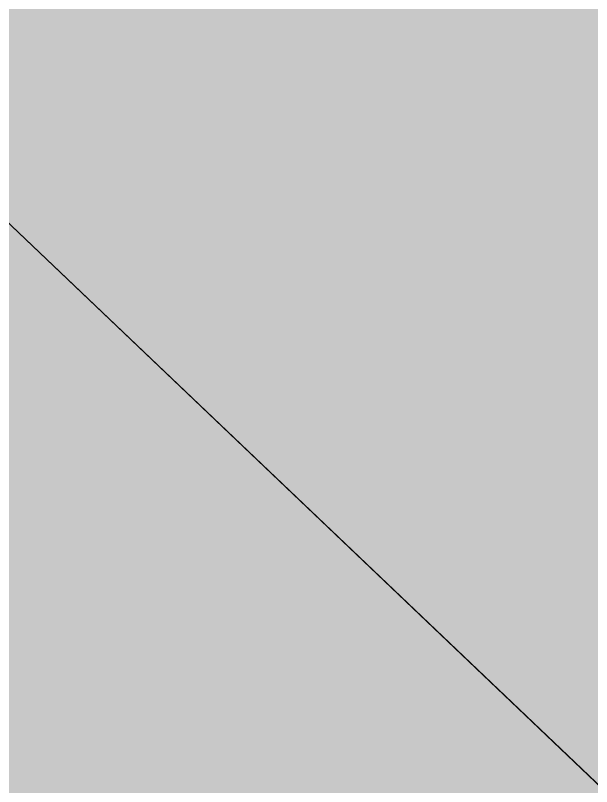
# Model space of a CAD drawing. Extents: x 383425 to 391668, y 6055101 to 6059545.
# Drawn here: x 388408.314 to 388410.922, y 6057591.864 to 6057595.356 of the extents above; entities that cross this region are included whole.
import ezdxf
from ezdxf.enums import TextEntityAlignment as Align

# ---------------------------------------------------------------- set-up
doc = ezdxf.new("R2010")
doc.units = 0
doc.header["$LTSCALE"] = 5
doc.linetypes.add('foc-ACCESSROAD', pattern=[3.75, 2.5, -1.25])
for name, color, linetype in [('AS-UNDERLAY-H', 141, 'Continuous'), ('CG-NOTES', 7, 'Continuous'), ('F-AR', 190, 'foc-ACCESSROAD'), ('F-RW', 190, 'Continuous')]:
    doc.layers.add(name, color=color, linetype=linetype)
doc.styles.add('80L', font='ARIALN.TTF', dxfattribs={"height": 10})

# ---------------------------------------------------------------- blocks, each defined once
blk = doc.blocks.new('*U113')
at = {"layer": 'AS-UNDERLAY-H'}
h = blk.add_hatch(color=256, dxfattribs=at)
h.dxf.hatch_style = 1
edge = h.paths.add_edge_path()
edge.add_arc((0, 0), 11, 0, 360)
at = {"layer": 'CG-NOTES', "color": 182}
blk.add_circle((0, 0), 11, dxfattribs=at)
at = {"color": 182, "style": '80L'}
blk.add_attdef('#', text='', height=10, dxfattribs=at).set_placement((0, 0), align=Align.MIDDLE_CENTER)

msp = doc.modelspace()

# ---------------------------------------------------------------- linework, layer by layer
at = {"layer": 'F-AR', "flags": 128}
msp.add_lwpolyline([(384209.8944, 6059527.3638), (384231.4591, 6059425.6176), (384260.4961, 6059288.6191), (384272.4094, 6059245.8356), (384281.002, 6059223.3533), (384293.5032, 6059199.2909), (384306.6333, 6059179.2462), (384328.2959, 6059153.8997), (384351.1086, 6059134.0266), (384364.2554, 6059122.5745), (384393.1511, 6059103.5605), (384426.4673, 6059087.0919), (384458.3292, 6059076.1286), (384459.3645, 6059075.9141), (384474.0478, 6059072.8705), (384505.9368, 6059066.2593), (385008.1362, 6059010.0136), (385067.2116, 6058999.8262), (385138.7352, 6058982.3445), (385149.3505, 6058979.2339), (385179.3017, 6058970.4573), (385288.2908, 6058938.5206), (385462.0705, 6058886.1315), (385482.6371, 6058879.9345), (385563.1718, 6058855.6908), (385589.6735, 6058847.7125), (385599.2647, 6058844.8256), (385713.7383, 6058810.5859), (385717.952, 6058809.3254), (385724.126, 6058807.4788), (385733.7566, 6058804.5985), (385737.8748, 6058803.3663), (385753.5044, 6058798.8765), (385902.8728, 6058755.97), (385917.8313, 6058751.6732), (385924.5914, 6058749.7308), (385946.4841, 6058745.7709), (385965.6781, 6058742.294), (385971.6814, 6058741.2522), (385976.0466, 6058740.8801), (386020.5383, 6058737.0883), (386074.127, 6058737.2395), (386159.3706, 6058741.5111), (386179.014, 6058742.5422), (386359.7766, 6058752.2488), (386360.1636, 6058752.2728), (386583.3506, 6058766.5966), (386700.5488, 6058770.2613), (386731.7819, 6058771.2383), (386795.322, 6058768.0099), (386985.8916, 6058742.0465), (386994.578, 6058740.1082), (387026.3094, 6058729.5407), (387057.5695, 6058715.9394), (387094.1111, 6058695.764), (387148.2118, 6058656.5244), (387286.824, 6058540.1785), (387362.9072, 6058476.8603), (387378.4303, 6058463.9407), (387428.53, 6058422.665), (387443.8213, 6058409.7729), (387462.6923, 6058393.6641), (388044.6197, 6057906.2233), (388098.0981, 6057861.3423), (388118.9951, 6057844.6752), (388130.7638, 6057834.9366), (388142.1011, 6057825.5547), (388202.1297, 6057775.2865), (388218.1834, 6057761.6551), (388224.6067, 6057756.1968), (388228.4562, 6057752.9322), (388229.6837, 6057751.8764), (388275.8804, 6057712.1472), (388362.8463, 6057637.3628), (388366.4019, 6057634.3056), (388392.3338, 6057609.6063), (388428.6076, 6057575.0574), (388463.9174, 6057538.7627), (388498.0772, 6057502.7868), (388789.9957, 6057238.8572), (388827.1032, 6057207.9333), (388843.1634, 6057194.5561), (389166.9878, 6056936.7963), (389219.3744, 6056895.095), (389258.4565, 6056863.9844), (389261.6632, 6056861.434), (389281.2241, 6056845.8628), (389555.5127, 6056627.5324), (389567.2398, 6056618.2151), (389578.7137, 6056609.0643), (389582.9262, 6056605.5682), (389594.5362, 6056595.932), (389777.5237, 6056441.5351), (389930.3476, 6056312.7723), (389952.631, 6056293.8982), (389982.1932, 6056268.8593), (390059.4029, 6056203.4621), (390114.7657, 6056159.1682), (390122.5718, 6056153.1665), (390137.7794, 6056143.404), (390151.8005, 6056137.5657), (390174.1742, 6056132.5836), (390201.3506, 6056132.4044), (390219.8943, 6056137.257), (390251.366, 6056153.9373), (390296.2593, 6056184.6454), (390450.6347, 6056291.0076), (390476.8677, 6056307.6736), (390569.8689, 6056367.2342), (390664.9022, 6056427.6167), (390688.3068, 6056442.4877), (390779.4765, 6056502.4701), (390827.7934, 6056534.259), (390879.4235, 6056567.6885)], dxfattribs=at)
at = {"layer": 'F-RW', "flags": 128}
msp.add_lwpolyline([(389555.5127, 6056627.5324), (389281.2241, 6056845.8628), (389261.6632, 6056861.434), (389258.4565, 6056863.9844), (389219.3744, 6056895.095), (389166.9878, 6056936.7963), (388843.1634, 6057194.5561), (388827.1032, 6057207.9333), (388789.9957, 6057238.8572), (388498.0772, 6057502.7868), (388463.9174, 6057538.7627), (388428.6076, 6057575.0574), (388392.3338, 6057609.6063), (388366.4019, 6057634.3056), (388362.8463, 6057637.3628), (388275.8804, 6057712.1472), (388229.6837, 6057751.8764), (388228.4562, 6057752.9322), (388224.6067, 6057756.1968), (388221.8384, 6057765.352), (388221.079, 6057765.9856), (388208.5287, 6057776.4595), (388149.0601, 6057826.0866)], dxfattribs=at)

# ---------------------------------------------------------------- block references
at = {"layer": 'CG-NOTES'}
msp.add_blockref('*U113', (388406.7496, 6057600.6762), dxfattribs=at)

doc.saveas('drawing.dxf')
